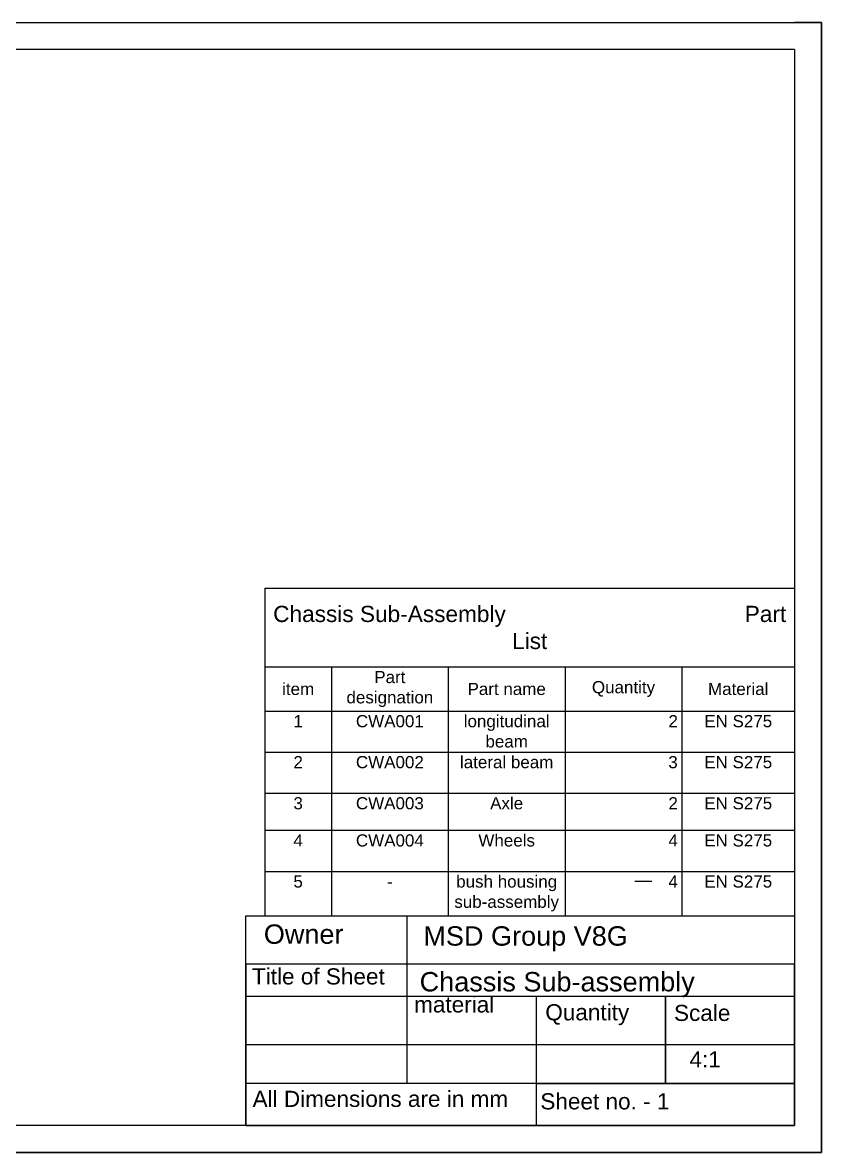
# Model space of a CAD drawing. Header units: millimetres. Extents: x -20242 to 39158, y -15780 to 26220.
# Drawn here: x 9458 to 39158, y -15780 to 26220 of the extents above; entities that cross this region are included whole.
import ezdxf

# ---------------------------------------------------------------- set-up
doc = ezdxf.new("R2010")
doc.units = ezdxf.units.MM
doc.styles.get("Standard").update_dxf_attribs({"font": 'arial.ttf'})

# ---------------------------------------------------------------- blocks, each defined once
blk = doc.blocks.new('*T270')
at = {"color": 0, "linetype": 'ByBlock', "lineweight": -2, "transparency": 16777216}
for p, q in [((0, 0), (19692, 0)), ((0, 0), (0, -12177)), ((19692, 0), (19692, -12177)), ((0, -2931), (19692, -2931)), ((2475, -2931), (2475, -12177)), ((6818, -2931), (6818, -12177)), ((11162, -2931), (11162, -12177)), ((15506, -2931), (15506, -12177)), ((0, -4570), (19692, -4570)), ((0, -6093), (19692, -6093)), ((0, -7622), (19692, -7622)), ((0, -9002), (19692, -9002)), ((0, -10531), (19692, -10531)), ((0, -12177), (19692, -12177))]:
    blk.add_line(p, q, dxfattribs=at)
at = {"color": 0, "transparency": 16777216}
for s, insert, char_height, width, attachment_point in [('Chassis Sub-Assembly                                      Part List', (9846, -1466), 602.3, 19390.68, 5), ('Part designation', (4647, -3751), 451.72, 4042.82, 5), ('item', (1237, -3751), 451.7, 2173.38, 5), ('Part name', (8990, -3751), 451.7, 4042.82, 5), ('Quantity', (13334, -3751), 451.7, 4042.82, 5), ('Material', (17599, -3751), 451.7, 3884.23, 5), ('1', (1237, -4720), 452, 2173.38, 2), ('CWA001', (4647, -4720), 451.7, 4042.82, 2), ('longitudinal beam ', (8990, -4720), 451.72, 4042.82, 2), ('2', (15356, -4720), 452, 4042.82, 3), ('EN S275', (17599, -4720), 451.7, 3884.23, 2), ('2', (1237, -6243), 452, 2173.38, 2), ('CWA002', (4647, -6243), 451.7, 4042.82, 2), ('lateral beam', (8990, -6243), 451.72, 4042.82, 2), ('                     3', (13334, -6243), 451.72, 4042.82, 2), ('EN S275', (17599, -6243), 451.7, 3884.23, 2), ('3', (1237, -7772), 452, 2173.38, 2), ('CWA003', (4647, -7772), 451.7, 4042.82, 2), ('Axle', (8990, -7772), 451.7, 4042.82, 2), ('2', (15356, -7772), 452, 4042.82, 3), ('EN S275', (17599, -7772), 451.7, 3884.23, 2), ('4', (1237, -9153), 452, 2173.38, 2), ('CWA004', (4647, -9153), 451.7, 4042.82, 2), ('Wheels', (8990, -9153), 451.7, 4042.82, 2), ('4', (15356, -9153), 452, 4042.82, 3), ('EN S275', (17599, -9153), 451.7, 3884.23, 2), ('5', (1237, -10681), 452, 2173.38, 2), ('bush housing sub-assembly', (8990, -10681), 451.72, 4042.82, 2), ('4', (15356, -10681), 452, 4042.82, 3), ('EN S275', (17599, -10681), 451.7, 3884.23, 2), ('-', (4647, -10681), 452, 4042.82, 2)]:
    blk.add_mtext(s, dxfattribs=dict(at, insert=insert, char_height=char_height, width=width, attachment_point=attachment_point))

msp = doc.modelspace()

# ---------------------------------------------------------------- linework, layer by layer
for p, q in [((32227.565, -5702.998), (32854.958, -5702.998)), ((28558.307, -13220.091), (28558.307, -14780.091))]:
    msp.add_line(p, q)
for points in [[(-20241.693, 26219.909), (39158.307, 26219.909), (39158.307, -15780.091), (-20241.693, -15780.091)], [(17758.307, -6980.091), (38158.307, -6980.091), (38158.307, -14780.091), (17758.307, -14780.091)], [(17758.307, -14780.091), (38158.307, -14780.091), (38158.307, -8780.091), (17758.307, -8780.091)], [(17758.307, -14780.091), (38158.307, -14780.091), (38158.307, -9980.091), (17758.307, -9980.091)], [(33358.307, -9980.091), (28558.307, -9980.091), (28558.307, -13220.091), (33358.307, -13220.091)], [(38158.307, -9980.091), (33358.307, -9980.091), (33358.307, -13220.091), (38158.307, -13220.091)], [(17758.307, -14780.091), (38158.307, -14780.091), (38158.307, -11780.091), (17758.307, -11780.091)], [(17758.307, -14780.091), (38158.307, -14780.091), (38158.307, -13220.091), (17758.307, -13220.091)]]:
    msp.add_lwpolyline(points, close=True)
for points in [[(-20241.693, 25219.909), (-20241.693, 26219.909), (39158.307, 26219.909), (39158.307, 25219.909)], [(38158.307, -15780.091), (39158.307, -15780.091), (39158.307, 26219.909), (38158.307, 26219.909)], [(38158.307, 25219.909), (-17741.693, 25219.909)], [(38158.307, 25219.909), (38158.307, -14780.091)], [(23758.307, -13220.091), (23758.307, -6980.091), (38158.307, -6980.091), (38158.307, -14780.091), (23758.307, -14780.091)], [(-20241.693, -14780.091), (-20241.693, -15780.091), (39158.307, -15780.091), (39158.307, -14780.091)], [(38158.307, -14780.091), (-17741.693, -14780.091)]]:
    msp.add_lwpolyline(points)

# ---------------------------------------------------------------- block references
msp.add_blockref('*T270', (18466.48, 5197.228))

# ---------------------------------------------------------------- texts
at = {"attachment_point": 1}
for s, width, heights, insert, char_height in [(' Owner', 5061.7645, [0], (18147.499, -7305.295), 720), ('MSD Group V8G', 11273.93063, [0], (24359.665, -7374.261), 720), ('Title of Sheet', 5475.90919, [0], (17986.443, -8937.492), 600), ('Chassis Sub-assembly', 11411.97886, [0], (24221.617, -9075.424), 720), ('material', 4543.76282, [0], (24014.545, -9980.091), 600), ('Quantity', 4026.40362, [0], (28892.245, -10270.836), 600), ('Scale', 4141.44354, [0], (33677.914, -10293.825), 600), ('\\pxi-3,l4,t4;4:1', 4094.71289, [0], (33651.908, -12022.818), 600), ('All Dimensions are in mm', 11584.58807, [0], (18009.451, -13489.253), 600), ('Sheet no. - 1', 8720.04007, [217.29], (28708.181, -13581.208), 600)]:
    msp.add_mtext_dynamic_manual_height_columns(s, width=width, gutter_width=1500, heights=heights, dxfattribs=dict(at, insert=insert, char_height=char_height))

doc.saveas('drawing.dxf')
